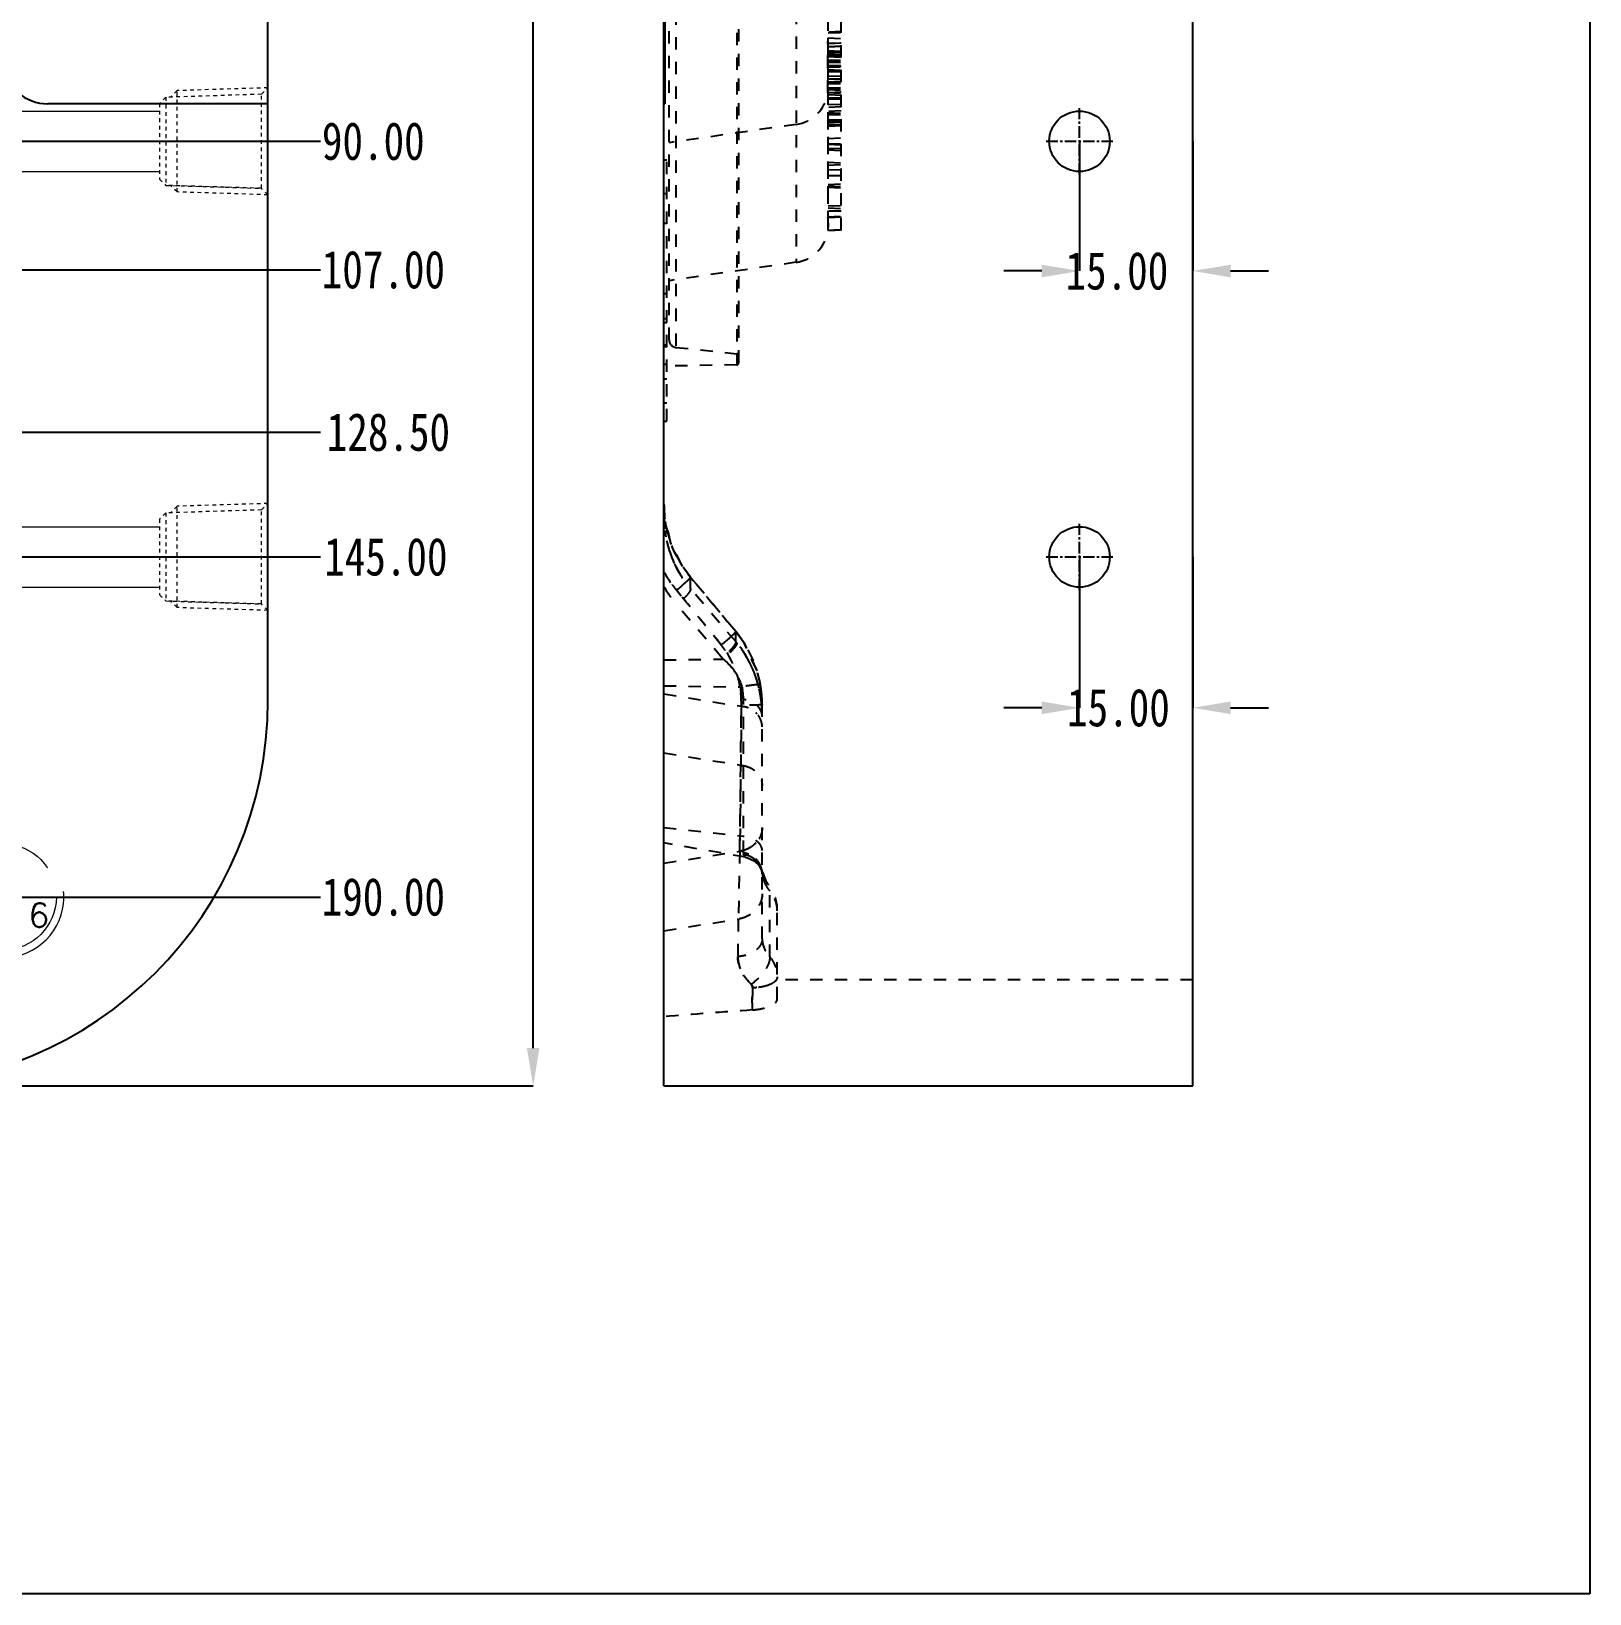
# Model space of a CAD drawing. Header units: millimetres. Extents: x -2414 to 10498, y -2238 to 649.
# Drawn here: x 1849.4 to 2055.7, y -1253.8 to -1047.1 of the extents above; entities that cross this region are included whole.
import ezdxf

# ---------------------------------------------------------------- set-up
doc = ezdxf.new("R2010")
doc.units = ezdxf.units.MM
doc.header["$LTSCALE"] = 16.335
doc.header["$PDMODE"] = 3
doc.header["$PDSIZE"] = 0.3125
doc.linetypes.add('CENTER', pattern=[0.6, 0.375, -0.075, 0.075, -0.075])
doc.linetypes.add('HIDDEN', pattern=[0.2, 0.1, -0.1])
doc.layers.get('0').update_dxf_attribs({"linetype": 'CONTINUOUS'})
doc.layers.get('Defpoints').update_dxf_attribs({"linetype": 'CONTINUOUS'})
doc.layers.add('cool', color=153, linetype='HIDDEN', lineweight=9)
doc.layers.add('screw', color=33, linetype='CONTINUOUS', lineweight=13)
doc.layers.add('DEFAULT_2', color=8, linetype='HIDDEN')
doc.styles.get("Standard").update_dxf_attribs({"font": 'txt', "width": 0.8})
doc.styles.add('TXT', font='txt.shx', dxfattribs={"bigfont": 'gbcbig.shx'})
doc.dimstyles.new('01', dxfattribs={"dimtxt": 5, "dimasz": 5, "dimexe": 0, "dimexo": 0, "dimgap": 0, "dimtad": 0, "dimzin": 0, "dimdsep": 46, "dimtxsty": 'Standard', "dimcen": 0, "dimclrd": 4, "dimclre": 4, "dimclrt": 6, "dimazin": 0, "dimtfac": 1, "dimtofl": 0, "dimtmove": 0, "dimatfit": 3, "dimfxl": 0, "dimtolj": 1, "dimtzin": 0, "dimarcsym": 0})

# ---------------------------------------------------------------- blocks, each defined once
blk = doc.blocks.new('screw_m16_g')
at = {"layer": 'screw', "color": 1, "linetype": 'CENTER', "ltscale": 0.32}
for p, q in [((0, -8.8, 0), (0, 8.8, 0)), ((-8.8, 0, 0), (8.8, 0, 0))]:
    blk.add_line(p, q, dxfattribs=at)
at = {"layer": 'screw', "color": 33, "linetype": 'HIDDEN', "ltscale": 8.128}
blk.add_circle((0, 0), 7, dxfattribs=at)
at = {"layer": 'screw', "color": 92, "linetype": 'HIDDEN', "ltscale": 8.128}
blk.add_arc((0, 0), 8, 270, 180, dxfattribs=at)
at = {"layer": 'screw', "color": 6, "style": 'TXT'}
blk.add_text('M16', height=3.2, dxfattribs=at).set_placement((-2.72, -4, 0))
blk = doc.blocks.new('cool_jt_f12')
at = {"layer": 'cool', "ltscale": 0.3}
for p, q in [((0, 7.0785), (0.856, 6.2225)), ((0, 7.0785), (12, 6.7035)), ((0.856, 6.2225), (0.856, -6.2225)), ((13.5, 5.827375), (0.856, 6.2225)), ((0.856, 6.2225), (13.5, 5.827375)), ((12, 6.7035), (12.856, 5.8475)), ((12, 6.7035), (12, -6.7035)), ((14.327375, 5), (13.5, 5.827375)), ((13.5, -5.827375), (13.5, 5.827375)), ((14.327375, -5), (14.327375, 5)), ((0.856, -6.2225), (13.5, -5.827375)), ((12, -6.7035), (12.856, -5.8475)), ((13.5, -5.827375), (14.327375, -5)), ((0.856, -6.2225), (0, -7.0785)), ((0, -7.0785), (12, -6.7035))]:
    blk.add_line(p, q, dxfattribs=at)
blk = doc.blocks.new('4')
at = {"layer": 'cool', "linetype": 'ByBlock', "ltscale": 0.932966}
for p, q in [((-299.31, -1117.63), (62.03, -1117.63)), ((-299.31, -1125.63), (62.03, -1125.63))]:
    blk.add_line(p, q, dxfattribs=at)
at = {"layer": 'cool', "color": 1, "linetype": 'CENTER', "ltscale": 0.621977}
blk.add_line((-313.64, -1121.63), (76.36, -1121.63), dxfattribs=at)
at = {"layer": 'cool', "linetype": 'ByBlock', "ltscale": 0.932966, "rotation": 180}
blk.add_blockref('cool_jt_f12', (76.36, -1121.63), dxfattribs=at)
blk = doc.blocks.new('*D354')
at = {"color": 4, "linetype": 'ByBlock', "lineweight": -2, "transparency": 16777216}
for p, q in [((1988.18, -1061.63), (1988.18, -1078.79)), ((2003.18, -1061.63), (2003.18, -1078.79)), ((1983.18, -1078.79), (1978.18, -1078.79)), ((2008.18, -1078.79), (2013.18, -1078.79))]:
    blk.add_line(p, q, dxfattribs=at)
at = {"color": 4, "linetype": 'ByBlock', "transparency": 16777216}
for points in [[(1983.18, -1077.96), (1983.18, -1079.63), (1988.18, -1078.79)], [(2008.18, -1077.96), (2008.18, -1079.63), (2003.18, -1078.79)]]:
    blk.add_solid(points, dxfattribs=at)
at = {"layer": 'Defpoints', "color": 0, "linetype": 'ByBlock', "transparency": 16777216}
for p in [(1988.18, -1061.63), (2003.18, -1061.63), (2003.18, -1078.79)]:
    blk.add_point(p, dxfattribs=at)
at = {"color": 6, "linetype": 'ByBlock', "transparency": 16777216, "insert": (1993.13, -1078.79), "char_height": 5, "attachment_point": 5}
blk.add_mtext('\\A1;15.00', dxfattribs=at)
blk = doc.blocks.new('*D355')
at = {"color": 4, "linetype": 'ByBlock', "lineweight": -2, "transparency": 16777216}
for p, q in [((1988.18, -1116.63), (1988.18, -1136.59)), ((2003.18, -1116.63), (2003.18, -1136.59)), ((1983.18, -1136.59), (1978.18, -1136.59)), ((2008.18, -1136.59), (2013.18, -1136.59))]:
    blk.add_line(p, q, dxfattribs=at)
at = {"color": 4, "linetype": 'ByBlock', "transparency": 16777216}
for points in [[(1983.18, -1135.76), (1983.18, -1137.43), (1988.18, -1136.59)], [(2008.18, -1135.76), (2008.18, -1137.43), (2003.18, -1136.59)]]:
    blk.add_solid(points, dxfattribs=at)
at = {"layer": 'Defpoints', "color": 0, "linetype": 'ByBlock', "transparency": 16777216}
for p in [(1988.18, -1116.63), (2003.18, -1116.63), (2003.18, -1136.59)]:
    blk.add_point(p, dxfattribs=at)
at = {"color": 6, "linetype": 'ByBlock', "transparency": 16777216, "insert": (1993.33, -1136.59), "char_height": 5, "attachment_point": 5}
blk.add_mtext('\\A1;15.00', dxfattribs=at)
blk = doc.blocks.new('*D357')
at = {"color": 4, "linetype": 'ByBlock', "lineweight": -2, "transparency": 16777216}
for p, q in [((1829.75, -756.63), (1915.87, -756.63)), ((1915.87, -761.63), (1915.87, -945.62)), ((1915.87, -1181.63), (1915.87, -963.62)), ((1829.75, -1186.63), (1915.87, -1186.63))]:
    blk.add_line(p, q, dxfattribs=at)
at = {"color": 4, "linetype": 'ByBlock', "transparency": 16777216}
for points in [[(1915.04, -761.63), (1916.7, -761.63), (1915.87, -756.63)], [(1915.04, -1181.63), (1916.7, -1181.63), (1915.87, -1186.63)]]:
    blk.add_solid(points, dxfattribs=at)
at = {"layer": 'Defpoints', "color": 0, "linetype": 'ByBlock', "transparency": 16777216}
for p in [(1829.75, -756.63), (1829.75, -1186.63), (1915.87, -1186.63)]:
    blk.add_point(p, dxfattribs=at)
at = {"color": 6, "linetype": 'ByBlock', "transparency": 16777216, "insert": (1915.87, -954.62), "char_height": 5, "attachment_point": 5, "rotation": 90}
blk.add_mtext('\\A1;430.00', dxfattribs=at)
blk = doc.blocks.new('*D369')
at = {"color": 4, "linetype": 'ByBlock', "lineweight": -2, "transparency": 16777216}
blk.add_line((1816.62, -1061.63), (1887.71, -1061.63), dxfattribs=at)
at = {"layer": 'Defpoints', "color": 0, "linetype": 'ByBlock', "transparency": 16777216}
for p in [(1685.76, -971.63), (1816.62, -1061.63), (1887.71, -1061.63)]:
    blk.add_point(p, dxfattribs=at)
at = {"color": 6, "linetype": 'ByBlock', "transparency": 16777216, "insert": (1894.71, -1061.63), "char_height": 5, "attachment_point": 5}
blk.add_mtext('\\A1;90.00', dxfattribs=at)
blk = doc.blocks.new('*D370')
at = {"color": 4, "linetype": 'ByBlock', "lineweight": -2, "transparency": 16777216}
blk.add_line((1770.16, -1078.63), (1887.71, -1078.63), dxfattribs=at)
at = {"layer": 'Defpoints', "color": 0, "linetype": 'ByBlock', "transparency": 16777216}
for p in [(1685.76, -971.63), (1770.16, -1078.63), (1887.71, -1078.63)]:
    blk.add_point(p, dxfattribs=at)
at = {"color": 6, "linetype": 'ByBlock', "transparency": 16777216, "insert": (1896.04, -1078.63), "char_height": 5, "attachment_point": 5}
blk.add_mtext('\\A1;107.00', dxfattribs=at)
blk = doc.blocks.new('*D371')
at = {"color": 4, "linetype": 'ByBlock', "lineweight": -2, "transparency": 16777216}
blk.add_line((1710.16, -1100.13), (1887.71, -1100.13), dxfattribs=at)
at = {"layer": 'Defpoints', "color": 0, "linetype": 'ByBlock', "transparency": 16777216}
for p in [(1685.76, -971.63), (1710.16, -1100.13), (1887.71, -1100.13)]:
    blk.add_point(p, dxfattribs=at)
at = {"color": 6, "linetype": 'ByBlock', "transparency": 16777216, "insert": (1896.71, -1100.13), "char_height": 5, "attachment_point": 5}
blk.add_mtext('\\A1;128.50', dxfattribs=at)
blk = doc.blocks.new('*D372')
at = {"color": 4, "linetype": 'ByBlock', "lineweight": -2, "transparency": 16777216}
blk.add_line((1779.44, -1116.63), (1887.71, -1116.63), dxfattribs=at)
at = {"layer": 'Defpoints', "color": 0, "linetype": 'ByBlock', "transparency": 16777216}
for p in [(1685.76, -971.63), (1779.44, -1116.63), (1887.71, -1116.63)]:
    blk.add_point(p, dxfattribs=at)
at = {"color": 6, "linetype": 'ByBlock', "transparency": 16777216, "insert": (1896.37, -1116.63), "char_height": 5, "attachment_point": 5}
blk.add_mtext('\\A1;145.00', dxfattribs=at)
blk = doc.blocks.new('*D373')
at = {"color": 4, "linetype": 'ByBlock', "lineweight": -2, "transparency": 16777216}
blk.add_line((1842.88, -1161.63), (1887.71, -1161.63), dxfattribs=at)
at = {"layer": 'Defpoints', "color": 0, "linetype": 'ByBlock', "transparency": 16777216}
for p in [(1685.76, -971.63), (1842.88, -1161.63, 0), (1887.71, -1161.63)]:
    blk.add_point(p, dxfattribs=at)
at = {"color": 6, "linetype": 'ByBlock', "transparency": 16777216, "insert": (1896.04, -1161.63), "char_height": 5, "attachment_point": 5}
blk.add_mtext('\\A1;190.00', dxfattribs=at)

msp = doc.modelspace()

# ---------------------------------------------------------------- linework, layer by layer
at = {"color": 7, "linetype": 'Continuous'}
for p, q in [((2003.182, -1186.63), (2003.182, -756.63)), ((1880.757, -1135.63), (1880.757, -807.63)), ((1933.182, -1186.63), (1933.182, -995.817)), ((1933.302, -1044.664), (1933.302, -1056.664)), ((1880.757, -1056.664), (1851.613, -1056.664)), ((1933.182, -1056.664), (1933.302, -1056.664)), ((1933.182, -1186.63), (2003.182, -1186.63))]:
    msp.add_line(p, q, dxfattribs=at)
at = {"color": 1, "linetype": 'CENTER', "ltscale": 0.248791}
for p, q in [((1988.182, -1066.03), (1988.182, -1057.23)), ((1983.782, -1061.63), (1992.582, -1061.63)), ((1988.182, -1121.03), (1988.182, -1112.23)), ((1983.782, -1116.63), (1992.582, -1116.63))]:
    msp.add_line(p, q, dxfattribs=at)
at = {"linetype": 'ByBlock'}
msp.add_lwpolyline([(2055.714, -1253.827), (1448.194, -1253.827), (1448.194, -689.408), (2055.714, -689.408)], close=True, dxfattribs=at)
at = {"color": 7, "linetype": 'Continuous'}
for centre in [(1988.182, -1061.63), (1988.182, -1116.63)]:
    msp.add_circle(centre, 4, dxfattribs=at)
for centre, radius, start, end in [((1851.613, -1050.664), 6, 228.87866, 270), ((1829.757, -1135.63), 51, 270, 0)]:
    msp.add_arc(centre, radius, start, end, dxfattribs=at)
at = {"layer": 'DEFAULT_2', "color": 8, "linetype": 'HIDDEN'}
for p, q in [((1942.81, -812.052), (1942.81, -1091.207)), ((1943.106, -1090.904), (1943.106, -812.354)), ((1950.693, -825.611), (1950.693, -1077.645)), ((1954.861, -829.76), (1954.861, -1073.496)), ((1956.623, -1073.401), (1956.623, -829.855)), ((1954.915, -1072.458), (1954.915, -832.823)), ((1933.86, -1087.895), (1933.86, -995.71)), ((1934.76, -995.567), (1934.76, -1088.895)), ((1956.623, -1047.097), (1954.915, -1047.183)), ((1954.915, -1047.258), (1956.623, -1047.232)), ((1954.915, -1047.954), (1956.623, -1048.01)), ((1954.865, -1055.216), (1954.874, -1048.41)), ((1954.915, -1048.662), (1956.623, -1048.574)), ((1956.623, -1048.661), (1954.915, -1048.75)), ((1956.623, -1049.031), (1954.915, -1049.12)), ((1956.623, -1049.082), (1954.915, -1049.172)), ((1954.915, -1049.629), (1956.623, -1049.69)), ((1954.915, -1049.821), (1956.623, -1049.903)), ((1956.623, -1050.174), (1954.915, -1050.085)), ((1954.915, -1050.178), (1956.623, -1050.263)), ((1954.861, -1051.012), (1956.623, -1050.933)), ((1954.915, -1050.414), (1956.623, -1050.498)), ((1954.915, -1050.831), (1956.623, -1050.906)), ((1954.915, -1051.147), (1956.623, -1051.11)), ((1954.915, -1051.119), (1956.623, -1051.164)), ((1954.915, -1051.176), (1956.623, -1051.22)), ((1954.915, -1051.612), (1956.623, -1051.55)), ((1956.623, -1051.739), (1954.915, -1051.654)), ((1954.915, -1051.77), (1956.623, -1051.797)), ((1954.915, -1052.146), (1956.623, -1052.235)), ((1954.915, -1052.203), (1956.623, -1052.293)), ((1954.915, -1052.378), (1956.623, -1052.31)), ((1954.915, -1052.413), (1956.623, -1052.45)), ((1956.623, -1053.021), (1954.915, -1053.041)), ((1954.915, -1053.387), (1956.623, -1053.298)), ((1954.915, -1053.331), (1956.623, -1053.421)), ((1954.915, -1053.745), (1956.623, -1053.679)), ((1954.915, -1053.749), (1956.623, -1053.769)), ((1954.915, -1054.029), (1956.623, -1053.976)), ((1933.302, -1055.184), (1933.182, -1055.184)), ((1956.623, -1055.124), (1954.865, -1055.217)), ((1954.865, -1055.217), (1954.865, -1055.216)), ((1954.915, -1054.565), (1956.623, -1054.524)), ((1954.915, -1054.747), (1956.623, -1054.661)), ((1954.915, -1054.785), (1956.623, -1054.853)), ((1954.915, -1055.168), (1956.623, -1055.258)), ((1956.623, -1055.573), (1954.915, -1055.483)), ((1954.915, -1055.839), (1956.623, -1055.913)), ((1954.915, -1055.848), (1956.623, -1055.9)), ((1956.623, -1056.108), (1954.915, -1056.042)), ((1954.915, -1056.756), (1956.623, -1056.708)), ((1956.623, -1057.086), (1954.915, -1057.152)), ((1956.623, -1057.612), (1954.915, -1057.702)), ((1954.915, -1057.813), (1956.623, -1057.9)), ((1954.915, -1057.867), (1956.623, -1057.956)), ((1954.915, -1058.11), (1956.623, -1058.09)), ((1950.693, -1059.39), (1933.86, -1061.817)), ((1956.623, -1058.839), (1954.915, -1058.819)), ((1954.915, -1058.988), (1956.623, -1058.899)), ((1954.915, -1059.175), (1956.623, -1059.096)), ((1954.915, -1059.466), (1956.623, -1059.386)), ((1954.915, -1059.449), (1956.623, -1059.515)), ((1956.623, -1059.583), (1954.915, -1059.672)), ((1954.915, -1061.275), (1956.623, -1061.186)), ((1954.915, -1061.904), (1956.623, -1061.983)), ((1954.915, -1062.025), (1956.623, -1062.086)), ((1954.915, -1062.603), (1956.623, -1062.532)), ((1933.582, -1064.13), (1933.182, -1064.136)), ((1933.582, -1098.67), (1933.582, -1064.13)), ((1954.915, -1062.779), (1956.623, -1062.861)), ((1954.915, -1064.378), (1956.623, -1064.468)), ((1954.915, -1064.768), (1956.623, -1064.689)), ((1956.623, -1065.427), (1954.915, -1065.447)), ((1954.915, -1066.156), (1956.623, -1066.175)), ((1933.182, -1068.521), (1933.582, -1068.521)), ((1954.915, -1067.35), (1956.623, -1067.261)), ((1954.915, -1067.515), (1956.623, -1067.594)), ((1954.915, -1067.683), (1956.623, -1067.772)), ((1954.915, -1070.148), (1956.623, -1070.128)), ((1954.915, -1070.432), (1956.623, -1070.522)), ((1956.623, -1070.877), (1954.915, -1070.857)), ((1933.182, -1072.479), (1933.582, -1072.479)), ((1954.861, -1071.624), (1956.623, -1071.537)), ((1956.623, -1071.662), (1954.878, -1071.754)), ((1954.861, -1073.373), (1956.623, -1073.281)), ((1956.623, -1073.403), (1954.861, -1073.496)), ((1950.693, -1077.645), (1933.86, -1080.072)), ((1933.582, -1081.821), (1933.182, -1081.829)), ((1933.582, -1085.124), (1933.182, -1085.13)), ((1933.582, -1085.663), (1933.182, -1085.663)), ((1933.582, -1088.614), (1933.182, -1088.614)), ((1933.582, -1088.669), (1933.182, -1088.669)), ((1933.582, -1088.828), (1933.182, -1088.828)), ((1934.76, -1088.895), (1942.836, -1089.744)), ((1933.582, -1091.17), (1933.182, -1091.177)), ((1942.81, -1091.207), (1933.182, -1091.375)), ((1933.582, -1093.094), (1933.182, -1093.094)), ((1933.182, -1096.227), (1933.582, -1096.227)), ((1933.182, -1098.672), (1933.582, -1098.672)), ((1936.691, -1119.306), (1936.701, -1119.31)), ((1936.691, -1120.817), (1936.691, -1119.306)), ((1942.683, -1126.512), (1936.701, -1119.31)), ((1935.476, -1121.81), (1934.843, -1121.036)), ((1942.672, -1127.827), (1936.691, -1120.817)), ((1940.895, -1130.005), (1934.914, -1122.996)), ((1942.672, -1126.507), (1942.683, -1126.512)), ((1942.672, -1127.827), (1942.672, -1126.507)), ((1933.182, -1130.264), (1941.011, -1130.143)), ((1933.182, -1133.68), (1943.269, -1133.835)), ((1933.182, -1134.757), (1943.703, -1136.441)), ((1945.95, -1133.542), (1945.95, -1133.54)), ((1943.703, -1155.773), (1943.703, -1135.487)), ((1946.182, -1167.182), (1946.182, -1136.173)), ((1933.182, -1142.571), (1943.703, -1144.241)), ((1933.182, -1152.416), (1943.703, -1153.596)), ((1943.953, -1156.37), (1933.182, -1154.47)), ((1933.182, -1157.161), (1943.21, -1155.583)), ((1943.21, -1155.583), (1943.029, -1164.542)), ((1943.953, -1156.37), (1944.24, -1156.435)), ((1944.24, -1156.435), (1945.121, -1156.844)), ((1945.121, -1156.844), (1945.825, -1157.514)), ((1945.825, -1157.514), (1945.887, -1157.601)), ((1946.338, -1158.579), (1945.825, -1157.514)), ((1945.893, -1157.609), (1945.961, -1157.721)), ((1945.9, -1157.619), (1945.942, -1157.686)), ((1945.942, -1157.686), (1946.003, -1157.798)), ((1945.975, -1157.743), (1946.082, -1157.985)), ((1946.091, -1158.006), (1946.141, -1158.177)), ((1946.141, -1158.177), (1946.141, -1158.177)), ((1946.141, -1158.177), (1946.181, -1158.474)), ((1946.205, -1158.603), (1946.141, -1158.178)), ((1946.181, -1158.474), (1946.182, -1158.51)), ((1947.182, -1169.562), (1947.182, -1160.338)), ((1948.182, -1175.157), (1948.182, -1163.351)), ((1933.182, -1166.092), (1943.029, -1164.542)), ((2003.182, -1172.6), (1948.182, -1172.6))]:
    msp.add_line(p, q, dxfattribs=at)
for points in [[(1936.701, -1119.31), (1935.652, -1117.89), (1934.11, -1114.821), (1933.299, -1111.495), (1933.182, -1109.63)], [(1936.701, -1119.31), (1935.576, -1117.771), (1934.062, -1114.688), (1933.282, -1111.356), (1933.182, -1109.63)], [(1945.95, -1133.54), (1945.457, -1131.557), (1943.823, -1128.077), (1942.683, -1126.512)], [(1945.95, -1133.54), (1945.506, -1131.715), (1943.911, -1128.217), (1942.683, -1126.512)], [(1945.825, -1157.514), (1945.865, -1157.568), (1945.887, -1157.601)], [(1946.07, -1157.949), (1946.132, -1158.141), (1946.141, -1158.178)]]:
    msp.add_lwpolyline(points, dxfattribs=at)
for centre, radius, start, end in [((1949.99, -1054.516), 4.925, 278.20445, 351.817), ((1949.99, -1072.771), 4.925, 278.20445, 351.53689), ((1934.865, -1087.896), 1.005, 180, 264), ((1942.805, -1090.905), 0.301, 271, 0), ((1942.805, -1090.044), 0.301, 0, 84), ((1948.032, -1111.277), 14.85, 179.99944, 187.17694), ((1947.874, -1111.294), 14.692, 179.93456, 211.5353), ((1947.949, -1111.286), 14.767, 187.18398, 190.50644), ((1947.798, -1111.329), 14.609, 198.53405, 207.36616), ((1947.757, -1111.351), 14.562, 207.36687, 220.54481), ((1949.228, -1109.28), 18.578, 210.25806, 219.25863), ((1948.298, -1111.579), 17.592, 210.7631, 220.46272), ((1949.191, -1109.306), 18.532, 216.26219, 219.26753), ((1905.984, -1086.271), 45.182, 309.69727, 311.01576), ((-1010.134, -3529.023), 3804.116, 39.13038, 39.271454), ((-1027.517, -3543.221), 3826.559, 39.131034, 39.25631), ((1931.043, -1136.206), 15.143, 10.13353, 39.82994), ((1931.478, -1135.848), 11.97, 34.88867, 39.12913), ((1931.585, -1135.783), 11.845, 9.46655, 39.17818), ((1931.492, -1137.342), 14.681, 39.521, 40.40189), ((1931.769, -1137.105), 14.317, 30.33709, 39.49408), ((1931.998, -1137.597), 11.696, 39.59193, 40.47581), ((1931.634, -1137.182), 14.472, 25.50237, 30.32963), ((1931.393, -1137.3), 14.741, 21.34794, 25.51316), ((1931.157, -1137.388), 14.993, 15.37405, 21.33364), ((1927.373, -1136.064), 16.051, 359.35849, 7.98094), ((1930.842, -1137.485), 15.322, 13.21499, 15.4097), ((1930.933, -1137.463), 15.228, 13.46845, 14.54285), ((1930.23, -1137.612), 15.947, 6.1121, 13.40278), ((1930.426, -1137.577), 15.748, 6.88738, 13.19343), ((1931.138, -1136.172), 15.044, 359.99642, 10.06761), ((1931.242, -1136.159), 14.939, 6.72483, 10.08876), ((1931.187, -1136.166), 14.994, 5.02139, 6.72557), ((1930.06, -1137.633), 16.119, 6.08304, 6.92932), ((1929.926, -1137.647), 16.253, 5.13246, 6.11871), ((1929.094, -1137.716), 17.088, 359.96316, 5.11802), ((1928.884, -1137.725), 17.297, 359.99437, 5.08276), ((1931.083, -1136.173), 15.098, 359.99903, 3.36045), ((1943.408, -1139.287), 2.821, 42.75598, 46.10562), ((1942.617, -1151.711), 3.917, 278.69759, 285.58982), ((1944.623, -1155.774), 0.921, 179.94484, 185.53677), ((1943.377, -1158.876), 2.864, 54.25992, 56.6351), ((1943.361, -1158.644), 2.86, 42.1798, 46.36453), ((1943.492, -1158.796), 2.719, 6.09026, 30.48536), ((1943.552, -1158.52), 2.63, 11.92413, 21.41628), ((1943.591, -1158.512), 2.59, 0.0549, 11.94153), ((1943.554, -1158.789), 2.657, 4.00224, 6.07117), ((1950.121, -1158.173), 3.94, 186.27198, 198.00931), ((1951.182, -1157.338), 5, 194.37486, 216.8699), ((1950.27, -1158.121), 4.098, 198.05728, 209.49885), ((1950.494, -1157.991), 4.356, 209.53382, 220.51271), ((1943.182, -1163.338), 5, 0, 36.8699), ((1944.274, -1163.462), 3.907, 0.05381, 13.91), ((2320.928, -1172.656), 377.986, 178.77002, 179.52673), ((2285.403, -1172.128), 342.458, 178.73077, 179.56598), ((2044.349, -2581.305), 1408.246, 94.050222, 94.527641)]:
    msp.add_arc(centre, radius, start, end, dxfattribs=at)
for points, knots in [([(1954.861, -1051.012), (1954.861, -1050.801), (1954.891, -1050.305), (1954.915, -1049.809), (1954.915, -1049.523)], [0, 0, 0, 0, 0.4251156, 1, 1, 1, 1]), ([(1954.861, -1071.624), (1954.861, -1071.652), (1954.863, -1071.693), (1954.866, -1071.738), (1954.873, -1071.75)], [0, 0, 0, 0, 0.6706644, 1, 1, 1, 1]), ([(1954.915, -1072.458), (1954.915, -1072.668), (1954.906, -1072.974), (1954.861, -1073.278), (1954.861, -1073.373)], [0, 0, 0, 0, 0.6893665, 1, 1, 1, 1]), ([(1954.878, -1071.754), (1954.884, -1071.753), (1954.892, -1071.726), (1954.897, -1071.709), (1954.899, -1071.695)], [0, 0, 0, 0, 0.2895551, 1, 1, 1, 1]), ([(1954.906, -1071.644), (1954.908, -1071.632), (1954.913, -1071.572), (1954.915, -1071.511), (1954.915, -1071.463)], [0, 0, 0, 0, 0.2080913, 1, 1, 1, 1]), ([(1936.691, -1119.306), (1935.58, -1117.965), (1933.802, -1114.88), (1933.182, -1111.371), (1933.182, -1109.63)], [0, 0, 0, 0, 0.5000858, 1, 1, 1, 1]), ([(1933.182, -1109.63), (1933.182, -1111.371), (1933.802, -1114.88), (1935.58, -1117.965), (1936.691, -1119.306)], [0, 0, 0, 0, 0.4999142, 1, 1, 1, 1]), ([(1936.701, -1119.31), (1936.712, -1119.325), (1936.657, -1119.395), (1936.583, -1119.488), (1936.416, -1119.655), (1936.199, -1119.86), (1935.921, -1120.112), (1935.467, -1120.512), (1935.1, -1120.822), (1934.843, -1121.036)], [0, 0, 0, 0, 0.0214196, 0.0765421, 0.1655575, 0.2858653, 0.4341594, 0.6061969, 1, 1, 1, 1]), ([(1936.701, -1119.31), (1936.71, -1119.322), (1936.672, -1119.379), (1936.646, -1119.411), (1936.623, -1119.439)], [0, 0, 0, 0, 0.2864963, 1, 1, 1, 1]), ([(1936.691, -1120.817), (1936.707, -1120.855), (1936.695, -1120.969), (1936.565, -1121.252), (1936.218, -1121.71), (1935.644, -1122.33), (1935.174, -1122.768), (1934.914, -1122.996)], [0, 0, 0, 0, 0.0431053, 0.1113086, 0.3287897, 0.6371458, 1, 1, 1, 1]), ([(1942.683, -1126.512), (1942.695, -1126.527), (1942.64, -1126.601), (1942.562, -1126.697), (1942.39, -1126.87), (1942.166, -1127.082), (1941.879, -1127.342), (1941.409, -1127.754), (1941.029, -1128.074), (1940.763, -1128.294)], [0, 0, 0, 0, 0.0216479, 0.0768189, 0.1658304, 0.286107, 0.4343529, 0.6063312, 1, 1, 1, 1]), ([(1942.092, -1127.148), (1942, -1127.233), (1941.564, -1127.623), (1941.118, -1128.001), (1940.763, -1128.294)], [0, 0, 0, 0, 0.2138181, 1, 1, 1, 1]), ([(1942.672, -1127.827), (1942.688, -1127.865), (1942.676, -1127.978), (1942.546, -1128.261), (1942.2, -1128.719), (1941.625, -1129.34), (1941.155, -1129.777), (1940.895, -1130.005)], [0, 0, 0, 0, 0.0431053, 0.1113087, 0.3287898, 0.6371459, 1, 1, 1, 1]), ([(1942.817, -1128), (1942.833, -1128.038), (1942.819, -1128.15), (1942.685, -1128.43), (1942.332, -1128.881), (1941.75, -1129.49), (1941.274, -1129.919), (1941.011, -1130.143)], [0, 0, 0, 0, 0.0428968, 0.110926, 0.3282367, 0.6367022, 1, 1, 1, 1]), ([(1945.674, -1133.639), (1945.409, -1132.618), (1944.662, -1130.615), (1943.495, -1128.821), (1942.817, -1128)], [0, 0, 0, 0, 0.4976149, 1, 1, 1, 1]), ([(1941.011, -1130.143), (1941.878, -1130.837), (1943.255, -1132.473), (1943.703, -1134.55), (1943.703, -1135.487)], [0, 0, 0, 0, 0.5423688, 1, 1, 1, 1]), ([(1943.703, -1135.487), (1943.703, -1134.55), (1943.254, -1132.473), (1941.878, -1130.837), (1941.011, -1130.143)], [0, 0, 0, 0, 0.4577404, 1, 1, 1, 1]), ([(1945.95, -1133.54), (1945.949, -1133.534), (1945.927, -1133.526), (1945.864, -1133.52), (1945.715, -1133.523), (1945.48, -1133.541), (1945.158, -1133.574), (1944.764, -1133.621), (1944.125, -1133.706), (1943.62, -1133.781), (1943.269, -1133.835)], [0, 0, 0, 0, 0.0065342, 0.0210209, 0.076007, 0.1650801, 0.2855275, 0.4339691, 0.6061128, 1, 1, 1, 1]), ([(1945.655, -1133.529), (1945.332, -1133.55), (1944.535, -1133.648), (1943.742, -1133.762), (1943.269, -1133.835)], [0, 0, 0, 0, 0.4034389, 1, 1, 1, 1]), ([(1945.95, -1133.54), (1945.949, -1133.532), (1945.914, -1133.525), (1945.864, -1133.521), (1945.768, -1133.522), (1945.697, -1133.526), (1945.655, -1133.529)], [0, 0, 0, 0, 0.0800774, 0.2704151, 0.577365, 1, 1, 1, 1]), ([(1943.423, -1136.243), (1943.386, -1140.028), (1943.323, -1146.474), (1943.258, -1152.921), (1943.21, -1155.583)], [0, 0, 0, 0, 0.5870529, 1, 1, 1, 1]), ([(1943.21, -1155.583), (1943.258, -1152.921), (1943.322, -1146.474), (1943.385, -1140.028), (1943.423, -1136.243)], [0, 0, 0, 0, 0.4129445, 1, 1, 1, 1]), ([(1946.182, -1136.173), (1946.182, -1136.178), (1946.159, -1136.186), (1946.125, -1136.193), (1946.059, -1136.201), (1945.929, -1136.213), (1945.705, -1136.224), (1945.375, -1136.235), (1944.968, -1136.242), (1944.308, -1136.248), (1943.786, -1136.246), (1943.423, -1136.243)], [0, 0, 0, 0, 0.0057495, 0.0199035, 0.0428958, 0.0746862, 0.163859, 0.2846006, 0.433417, 0.6059103, 1, 1, 1, 1]), ([(1946.149, -1136.188), (1946.049, -1136.21), (1945.744, -1136.22), (1945.166, -1136.243), (1944.359, -1136.247), (1943.752, -1136.246), (1943.423, -1136.243)], [0, 0, 0, 0, 0.1126916, 0.3324246, 0.6382335, 1, 1, 1, 1]), ([(1946.182, -1137.727), (1946.182, -1137.461), (1946.046, -1136.902), (1945.493, -1136.205), (1944.679, -1135.704), (1944.038, -1135.532), (1943.703, -1135.487)], [0, 0, 0, 0, 0.220615, 0.4581341, 0.7194393, 1, 1, 1, 1]), ([(1946.182, -1139.123), (1946.182, -1138.806), (1946.055, -1138.16), (1945.515, -1137.324), (1944.7, -1136.709), (1944.042, -1136.495), (1943.703, -1136.441)], [0, 0, 0, 0, 0.2399699, 0.485473, 0.7392196, 1, 1, 1, 1]), ([(1946.001, -1136.949), (1945.971, -1136.886), (1945.832, -1136.634), (1945.642, -1136.411), (1945.48, -1136.265)], [0, 0, 0, 0, 0.2422445, 1, 1, 1, 1]), ([(1946.182, -1137.727), (1946.182, -1137.528), (1946.133, -1137.258), (1946.03, -1137.011), (1946.001, -1136.949)], [0, 0, 0, 0, 0.7442145, 1, 1, 1, 1]), ([(1943.703, -1144.241), (1944.042, -1144.295), (1944.699, -1144.507), (1945.514, -1145.115), (1946.055, -1145.945), (1946.182, -1146.586), (1946.182, -1146.9)], [0, 0, 0, 0, 0.2617494, 0.5158652, 0.7609747, 1, 1, 1, 1]), ([(1946.182, -1152.421), (1946.182, -1152.796), (1946.03, -1153.562), (1945.381, -1154.55), (1944.403, -1155.272), (1943.616, -1155.521), (1943.21, -1155.583)], [0, 0, 0, 0, 0.2389291, 0.4837609, 0.7378175, 1, 1, 1, 1]), ([(1946.182, -1155.475), (1946.182, -1155.249), (1946.034, -1154.76), (1945.471, -1154.184), (1944.664, -1153.773), (1944.036, -1153.633), (1943.703, -1153.596)], [0, 0, 0, 0, 0.2014473, 0.4319942, 0.7010882, 1, 1, 1, 1]), ([(1946.182, -1155.475), (1946.182, -1155.249), (1946.034, -1154.76), (1945.471, -1154.184), (1944.664, -1153.773), (1944.036, -1153.633), (1943.703, -1153.596)], [0, 0, 0, 0, 0.2014473, 0.4319942, 0.7010882, 1, 1, 1, 1]), ([(1946.182, -1152.421), (1946.182, -1152.796), (1946.03, -1153.561), (1945.603, -1154.211), (1945.34, -1154.491)], [0, 0, 0, 0, 0.4938935, 1, 1, 1, 1]), ([(1946.182, -1158.51), (1946.182, -1158.187), (1946.056, -1157.53), (1945.518, -1156.677), (1944.703, -1156.049), (1944.043, -1155.829), (1943.703, -1155.773)], [0, 0, 0, 0, 0.2420993, 0.4885369, 0.741477, 1, 1, 1, 1]), ([(1943.703, -1155.773), (1943.703, -1155.796), (1943.706, -1155.88), (1943.72, -1155.964), (1943.739, -1156.022)], [0, 0, 0, 0, 0.2681139, 1, 1, 1, 1]), ([(1945.34, -1154.491), (1945.273, -1154.563), (1944.986, -1154.841), (1944.651, -1155.069), (1944.383, -1155.206)], [0, 0, 0, 0, 0.2468398, 1, 1, 1, 1]), ([(1946.14, -1158.177), (1946.014, -1157.636), (1945.398, -1156.597), (1944.303, -1156.106), (1943.739, -1156.022)], [0, 0, 0, 0, 0.493916, 1, 1, 1, 1]), ([(1943.739, -1156.022), (1943.755, -1156.073), (1943.795, -1156.161), (1943.862, -1156.271), (1943.922, -1156.327), (1943.943, -1156.366), (1943.953, -1156.37)], [0, 0, 0, 0, 0.3866532, 0.7044575, 0.9215971, 1, 1, 1, 1]), ([(1943.953, -1156.37), (1943.964, -1156.372), (1943.92, -1156.339), (1943.907, -1156.316), (1943.854, -1156.255), (1943.796, -1156.163), (1943.755, -1156.073), (1943.739, -1156.022)], [0, 0, 0, 0, 0.0784095, 0.1718126, 0.2955359, 0.6133413, 1, 1, 1, 1]), ([(1946.205, -1158.603), (1946.201, -1158.598), (1946.185, -1158.569), (1946.182, -1158.536), (1946.182, -1158.51)], [0, 0, 0, 0, 0.2018858, 1, 1, 1, 1]), ([(1946.338, -1158.579), (1946.322, -1158.584), (1946.29, -1158.619), (1946.225, -1158.625), (1946.205, -1158.603)], [0, 0, 0, 0, 0.3568218, 1, 1, 1, 1]), ([(1946.205, -1158.603), (1946.248, -1159.004), (1946.466, -1159.807), (1946.913, -1160.506), (1947.182, -1160.821)], [0, 0, 0, 0, 0.4935769, 1, 1, 1, 1]), ([(1946.182, -1161.189), (1946.182, -1161.586), (1946.02, -1162.398), (1945.332, -1163.446), (1944.295, -1164.212), (1943.46, -1164.476), (1943.029, -1164.542)], [0, 0, 0, 0, 0.2388268, 0.4836442, 0.7377516, 1, 1, 1, 1]), ([(1948.182, -1163.459), (1948.182, -1162.987), (1948.002, -1162.025), (1947.496, -1161.189), (1947.182, -1160.821)], [0, 0, 0, 0, 0.4932674, 1, 1, 1, 1]), ([(1946.182, -1167.182), (1946.182, -1167.467), (1945.987, -1168.087), (1945.251, -1168.807), (1944.202, -1169.318), (1943.387, -1169.489), (1942.955, -1169.534)], [0, 0, 0, 0, 0.1980449, 0.4272378, 0.6976753, 1, 1, 1, 1]), ([(1946.182, -1167.182), (1946.182, -1167.382), (1946.278, -1168.252), (1946.724, -1169.071), (1947.182, -1169.562)], [0, 0, 0, 0, 0.229549, 1, 1, 1, 1]), ([(1942.955, -1169.534), (1942.949, -1170.194), (1943.342, -1171.579), (1944.209, -1172.677), (1944.716, -1173.184)], [0, 0, 0, 0, 0.4793645, 1, 1, 1, 1]), ([(1944.716, -1173.184), (1944.209, -1172.677), (1943.342, -1171.579), (1942.949, -1170.194), (1942.955, -1169.534)], [0, 0, 0, 0, 0.5206355, 1, 1, 1, 1]), ([(1947.182, -1169.562), (1947.204, -1169.836), (1947.059, -1170.477), (1946.318, -1171.789), (1945.415, -1172.668), (1944.716, -1173.184)], [0, 0, 0, 0, 0.1831144, 0.4215525, 1, 1, 1, 1]), ([(1947.182, -1169.562), (1947.204, -1169.836), (1947.059, -1170.477), (1946.318, -1171.789), (1945.415, -1172.668), (1944.716, -1173.184)], [0, 0, 0, 0, 0.1831135, 0.4215517, 1, 1, 1, 1]), ([(1947.182, -1169.562), (1947.497, -1169.928), (1948.005, -1170.763), (1948.182, -1171.727), (1948.182, -1172.201)], [0, 0, 0, 0, 0.5047706, 1, 1, 1, 1]), ([(1948.182, -1172.201), (1948.182, -1172.295), (1948.134, -1172.497), (1947.94, -1172.768), (1947.637, -1173.008), (1947.064, -1173.307), (1946.137, -1173.56), (1945.338, -1173.64), (1944.904, -1173.653)], [0, 0, 0, 0, 0.0737832, 0.1569601, 0.2560235, 0.373443, 0.6606896, 1, 1, 1, 1]), ([(1948.182, -1172.201), (1948.182, -1172.398), (1948.011, -1172.717), (1947.637, -1173.006), (1947.391, -1173.137), (1947.253, -1173.198)], [0, 0, 0, 0, 0.4159273, 0.683205, 1, 1, 1, 1]), ([(1944.716, -1173.184), (1944.806, -1173.274), (1944.897, -1173.437), (1944.906, -1173.61), (1944.904, -1173.653)], [0, 0, 0, 0, 0.7446074, 1, 1, 1, 1]), ([(1944.904, -1173.653), (1944.906, -1173.61), (1944.897, -1173.437), (1944.806, -1173.274), (1944.716, -1173.184)], [0, 0, 0, 0, 0.2553926, 1, 1, 1, 1]), ([(1944.904, -1173.653), (1944.893, -1173.892), (1944.864, -1174.866), (1944.878, -1175.84), (1944.883, -1176.575)], [0, 0, 0, 0, 0.2452936, 1, 1, 1, 1]), ([(1944.883, -1176.575), (1944.881, -1176.327), (1944.874, -1175.354), (1944.87, -1174.379), (1944.904, -1173.653)], [0, 0, 0, 0, 0.2544513, 1, 1, 1, 1]), ([(1947.253, -1173.198), (1946.918, -1173.347), (1946.137, -1173.561), (1945.338, -1173.64), (1944.904, -1173.653)], [0, 0, 0, 0, 0.4584527, 1, 1, 1, 1]), ([(1944.883, -1176.575), (1945.322, -1176.544), (1946.129, -1176.431), (1947.054, -1176.155), (1947.632, -1175.858), (1947.988, -1175.604), (1948.182, -1175.329), (1948.182, -1175.158)], [0, 0, 0, 0, 0.3504782, 0.6461076, 0.7653733, 0.8631842, 1, 1, 1, 1])]:
    msp.add_open_spline(points, degree=3, knots=knots, dxfattribs=at)
for points in [[(1954.879, -1050.391), (1954.879, -1050.431), (1954.878, -1050.471), (1954.878, -1050.51)], [(1954.899, -1071.695), (1954.902, -1071.678), (1954.904, -1071.661), (1954.906, -1071.644)], [(1936.691, -1119.306), (1938.685, -1121.706), (1940.679, -1124.107), (1942.672, -1126.507)], [(1943.269, -1133.835), (1943.382, -1134.631), (1943.431, -1135.439), (1943.423, -1136.243)], [(1944.383, -1155.206), (1944.156, -1155.322), (1943.916, -1155.415), (1943.67, -1155.484)], [(1943.739, -1156.022), (1943.723, -1155.971), (1943.712, -1155.917), (1943.707, -1155.863)], [(1944.952, -1156.484), (1944.591, -1156.246), (1944.167, -1156.086), (1943.739, -1156.022)], [(1945.831, -1157.404), (1945.635, -1157.072), (1945.363, -1156.776), (1945.05, -1156.551)], [(1946.001, -1157.559), (1945.881, -1157.254), (1945.7, -1156.967), (1945.48, -1156.724)]]:
    msp.add_open_spline(points, degree=3, dxfattribs=at)

# ---------------------------------------------------------------- block references
at = {"linetype": 'ByBlock'}
for p in [(1804.396, 60), (1804.396, 5)]:
    msp.add_blockref('4', p, dxfattribs=at)
at = {"layer": 'screw', "linetype": 'ByBlock'}
msp.add_blockref('screw_m16_g', (1845.757, -1161.63), dxfattribs=at)

# ---------------------------------------------------------------- dimensions: what is measured, and where the dimension line sits
at = {"linetype": 'ByBlock'}
dim = msp.add_linear_dim(base=(1915.871, -1186.63), p1=(1829.753, -756.63), p2=(1829.753, -1186.63), angle=90, dimstyle='01', dxfattribs=at)
dim.commit()
dim.dimension.update_dxf_attribs({"geometry": '*D357', "text_midpoint": (1915.871, -954.615), "dimtype": 160})
for feature_location, offset, picture, middle in [((1816.623, -1061.63), (71.084, 0), '*D369', (1894.707, -1061.63)), ((1770.157, -1078.63), (117.55, 0), '*D370', (1896.041, -1078.63)), ((1710.157, -1100.13), (177.55, 0), '*D371', (1896.707, -1100.13)), ((1779.442, -1116.63), (108.265, 0), '*D372', (1896.374, -1116.63)), ((1842.879, -1161.63, 0), (44.828, 0), '*D373', (1896.041, -1161.63))]:
    dim = msp.add_ordinate_dim(feature_location=feature_location, offset=offset, dtype=0, origin=(1685.757, -971.63), dimstyle='01', dxfattribs=at)
    dim.commit()
    dim.dimension.update_dxf_attribs({"geometry": picture, "text_midpoint": middle})
for base, p1, p2, picture, middle in [((2003.182, -1078.793), (1988.182, -1061.63), (2003.182, -1061.63), '*D354', (1993.132, -1078.793)), ((2003.182, -1136.595), (1988.182, -1116.63), (2003.182, -1116.63), '*D355', (1993.326, -1136.595))]:
    dim = msp.add_linear_dim(base=base, p1=p1, p2=p2, dimstyle='01', dxfattribs=at)
    dim.commit()
    dim.dimension.update_dxf_attribs({"geometry": picture, "text_midpoint": middle, "dimtype": 160})

doc.saveas('drawing.dxf')
